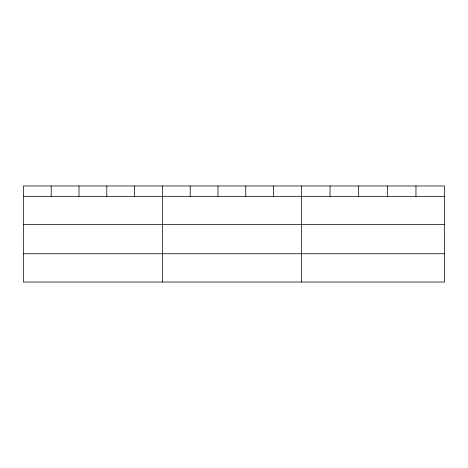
<?xml version="1.0" encoding="UTF-8"?>
<svg xmlns="http://www.w3.org/2000/svg" width="468" height="468" viewBox="0 0 468 468"><rect width="100%" height="100%" fill="white"/><g stroke="black" fill="none" stroke-linecap="round" stroke-linejoin="round"><path stroke-width="0.7" d="M444.6 224.611L444.6 185.971L23.4 185.971L23.4 282.029L444.6 282.029L444.6 224.611L23.4 224.611M23.4 196.326L444.6 196.326M23.4 253.75L444.6 253.75M415.958 185.971L415.958 196.326M387.317 185.971L387.317 196.326M358.675 185.971L358.675 196.326M330.034 185.971L330.034 196.326M301.392 185.971L301.392 282.029M273.593 185.971L273.593 196.326M245.794 185.971L245.794 196.326M217.994 185.971L217.994 196.326M190.195 185.971L190.195 196.326M162.396 185.971L162.396 282.029M134.597 185.971L134.597 196.326M106.798 185.971L106.798 196.326M78.998 185.971L78.998 196.326M51.199 185.971L51.199 196.326"/></g></svg>
